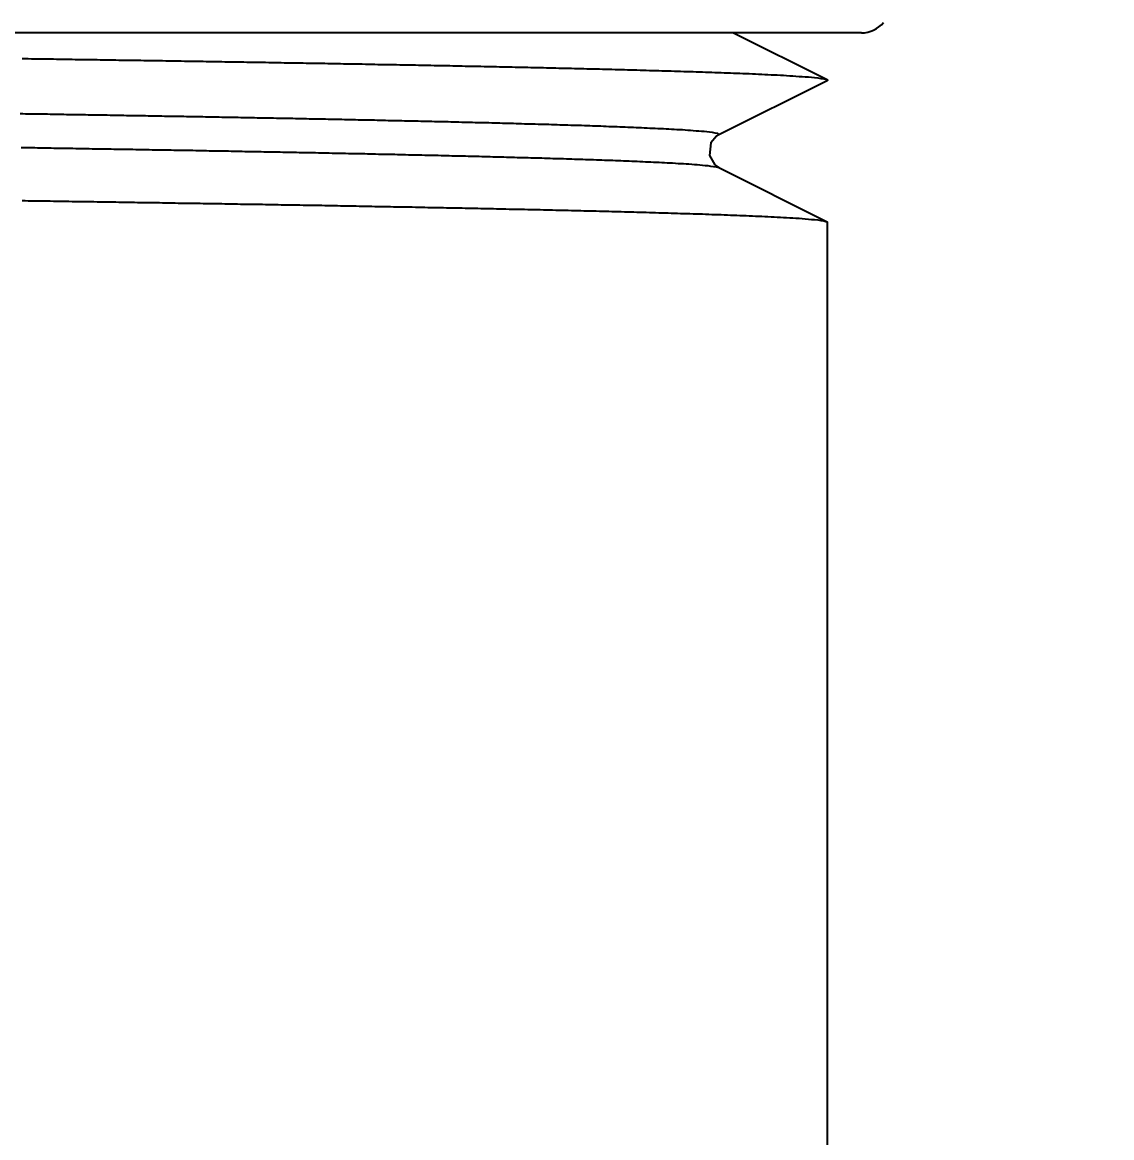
# Model space of a CAD drawing. Header units: millimetres. Extents: x 0 to 5600, y -67 to 2530.
# Drawn here: x 4158.02 to 4169.82, y 1484.53 to 1496.62 of the extents above; entities that cross this region are included whole.
import ezdxf

# ---------------------------------------------------------------- set-up
doc = ezdxf.new("R2010")
doc.units = ezdxf.units.MM
doc.layers.add('내부선 및 부속', color=4, linetype='Continuous')
doc.layers.add('치수선', color=7, linetype='Continuous')
doc.styles.add('____', font='')
doc.styles.get('____').set_extended_font_data('굴림')
doc.dimstyles.new('MSADIM', dxfattribs={"dimtxt": 33, "dimasz": 17, "dimexe": 10, "dimexo": 7.5, "dimgap": 10, "dimtad": 0, "dimtih": 1, "dimtoh": 1, "dimdec": 0, "dimzin": 1, "dimdsep": 46, "dimtxsty": '____', "dimcen": 11.25, "dimadec": 0, "dimazin": 0, "dimtfac": 1, "dimtdec": 0, "dimtix": 1, "dimtmove": 0, "dimatfit": 3, "dimfxl": 1, "dimtolj": 1, "dimtzin": 1, "dimarcsym": 0})

# ---------------------------------------------------------------- blocks, each defined once
blk = doc.blocks.new('*D4')
at = {"layer": '치수선', "color": 0, "linetype": 'Continuous', "lineweight": -2, "transparency": 16777216}
for p, q in [((4286.213, 1483.522), (4286.213, 1286.857)), ((4146.213, 1405.872), (4146.213, 1286.857)), ((4163.213, 1296.857), (4180.281, 1296.857)), ((4269.213, 1296.857), (4252.146, 1296.857))]:
    blk.add_line(p, q, dxfattribs=at)
at = {"layer": '치수선', "color": 0, "linetype": 'Continuous', "transparency": 16777216}
for points in [[(4163.213, 1299.69), (4163.213, 1294.023), (4146.213, 1296.857)], [(4269.213, 1299.69), (4269.213, 1294.023), (4286.213, 1296.857)]]:
    blk.add_solid(points, dxfattribs=at)
at = {"layer": '치수선', "color": 0, "linetype": 'Continuous', "transparency": 16777216, "insert": (4216.213, 1296.857), "char_height": 25, "attachment_point": 5, "style": '____'}
blk.add_mtext('\\A1;140', dxfattribs=at)
blk = doc.blocks.new('*D6')
at = {"layer": '치수선', "color": 0, "linetype": 'Continuous', "lineweight": -2, "transparency": 16777216}
for p, q in [((4756.213, 1571.022), (4756.213, 1227.915)), ((4056.213, 1376.022), (4056.213, 1227.915)), ((4073.213, 1237.915), (4369.083, 1237.915)), ((4739.213, 1237.915), (4443.344, 1237.915))]:
    blk.add_line(p, q, dxfattribs=at)
at = {"layer": '치수선', "color": 0, "linetype": 'Continuous', "transparency": 16777216}
for points in [[(4073.213, 1240.748), (4073.213, 1235.081), (4056.213, 1237.915)], [(4739.213, 1240.748), (4739.213, 1235.081), (4756.213, 1237.915)]]:
    blk.add_solid(points, dxfattribs=at)
at = {"layer": '치수선', "color": 0, "linetype": 'Continuous', "transparency": 16777216, "insert": (4406.213, 1237.915), "char_height": 25, "attachment_point": 5, "style": '____'}
blk.add_mtext('\\A1;700', dxfattribs=at)

msp = doc.modelspace()

# ---------------------------------------------------------------- linework, layer by layer
at = {"layer": '내부선 및 부속', "linetype": 'Continuous'}
for p, q in [((4167.112, 1496.504), (4125.315, 1496.504)), ((4165.724, 1496.504), (4166.739, 1495.997)), ((4166.739, 1495.985), (4165.566, 1495.399)), ((4165.566, 1495.044), (4166.739, 1494.457)), ((4166.739, 1494.457), (4166.744, 1494.451)), ((4166.744, 1484.251), (4166.744, 1494.451))]:
    msp.add_line(p, q, dxfattribs=at)
at = {"layer": '내부선 및 부속', "linetype": 'Continuous', "flags": 128}
for points in [[(4158.017, 1496.226), (4158.051, 1496.225), (4158.084, 1496.225), (4158.118, 1496.224), (4158.152, 1496.224), (4158.186, 1496.223), (4158.22, 1496.223), (4158.254, 1496.222), (4158.287, 1496.222), (4158.321, 1496.221), (4158.355, 1496.221), (4158.389, 1496.22), (4158.423, 1496.22), (4158.456, 1496.219), (4158.49, 1496.219), (4158.524, 1496.218), (4158.558, 1496.218), (4158.592, 1496.217), (4158.626, 1496.217), (4158.659, 1496.216), (4158.693, 1496.216), (4158.727, 1496.215), (4158.761, 1496.215), (4158.795, 1496.214), (4158.829, 1496.214), (4158.862, 1496.213), (4158.896, 1496.213), (4158.93, 1496.212), (4158.964, 1496.212), (4158.998, 1496.211), (4159.031, 1496.211), (4159.065, 1496.21), (4159.099, 1496.21), (4159.133, 1496.209), (4159.167, 1496.209), (4159.201, 1496.208), (4159.234, 1496.208), (4159.268, 1496.207), (4159.302, 1496.207), (4159.336, 1496.206), (4159.37, 1496.206), (4159.403, 1496.205), (4159.437, 1496.204), (4159.471, 1496.204), (4159.505, 1496.203), (4159.539, 1496.203), (4159.573, 1496.202), (4159.606, 1496.202), (4159.64, 1496.201), (4159.674, 1496.201), (4159.708, 1496.2), (4159.742, 1496.2), (4159.742, 1496.2), (4159.775, 1496.199), (4159.809, 1496.199), (4159.843, 1496.198), (4159.877, 1496.198), (4159.911, 1496.197), (4159.945, 1496.196), (4159.978, 1496.196), (4160.012, 1496.195), (4160.046, 1496.195), (4160.08, 1496.194), (4160.114, 1496.194), (4160.147, 1496.193), (4160.181, 1496.193), (4160.215, 1496.192), (4160.249, 1496.192), (4160.283, 1496.191), (4160.317, 1496.19), (4160.35, 1496.19), (4160.384, 1496.189), (4160.418, 1496.189), (4160.452, 1496.188), (4160.486, 1496.188), (4160.52, 1496.187), (4160.553, 1496.187), (4160.587, 1496.186), (4160.621, 1496.185), (4160.655, 1496.185), (4160.689, 1496.184), (4160.722, 1496.184), (4160.756, 1496.183), (4160.79, 1496.183), (4160.824, 1496.182), (4160.858, 1496.181), (4160.892, 1496.181), (4160.925, 1496.18), (4160.959, 1496.18), (4160.993, 1496.179), (4161.027, 1496.178), (4161.061, 1496.178), (4161.094, 1496.177), (4161.128, 1496.177), (4161.162, 1496.176), (4161.196, 1496.176), (4161.23, 1496.175), (4161.264, 1496.174), (4161.297, 1496.174), (4161.331, 1496.173), (4161.365, 1496.173), (4161.399, 1496.172), (4161.433, 1496.171), (4161.466, 1496.171), (4161.5, 1496.17), (4161.534, 1496.17), (4161.568, 1496.169), (4161.602, 1496.168), (4161.636, 1496.168), (4161.669, 1496.167), (4161.703, 1496.167), (4161.737, 1496.166), (4161.771, 1496.165), (4161.805, 1496.165), (4161.838, 1496.164), (4161.872, 1496.163), (4161.906, 1496.163), (4161.94, 1496.162), (4161.974, 1496.162), (4162.008, 1496.161), (4162.041, 1496.16), (4162.075, 1496.16), (4162.109, 1496.159), (4162.143, 1496.158), (4162.177, 1496.158), (4162.21, 1496.157), (4162.244, 1496.156), (4162.278, 1496.156), (4162.312, 1496.155), (4162.346, 1496.154), (4162.38, 1496.154), (4162.413, 1496.153), (4162.447, 1496.153), (4162.481, 1496.152), (4162.515, 1496.151), (4162.549, 1496.151), (4162.582, 1496.15), (4162.616, 1496.149), (4162.65, 1496.149), (4162.684, 1496.148), (4162.718, 1496.147), (4162.752, 1496.146), (4162.785, 1496.146), (4162.819, 1496.145), (4162.853, 1496.144), (4162.887, 1496.144), (4162.921, 1496.143), (4162.954, 1496.142), (4162.988, 1496.142), (4163.022, 1496.141), (4163.056, 1496.14), (4163.09, 1496.14), (4163.124, 1496.139), (4163.124, 1496.139), (4163.157, 1496.138), (4163.191, 1496.137), (4163.225, 1496.137), (4163.259, 1496.136), (4163.293, 1496.135), (4163.326, 1496.135), (4163.36, 1496.134), (4163.394, 1496.133), (4163.428, 1496.132), (4163.462, 1496.132), (4163.496, 1496.131), (4163.529, 1496.13), (4163.563, 1496.129), (4163.597, 1496.129), (4163.631, 1496.128), (4163.665, 1496.127), (4163.698, 1496.126), (4163.732, 1496.125), (4163.766, 1496.125), (4163.8, 1496.124), (4163.834, 1496.123), (4163.867, 1496.122), (4163.901, 1496.122), (4163.935, 1496.121), (4163.969, 1496.12), (4164.003, 1496.119), (4164.037, 1496.118), (4164.07, 1496.118), (4164.104, 1496.117), (4164.138, 1496.116), (4164.172, 1496.115), (4164.206, 1496.114), (4164.239, 1496.113), (4164.273, 1496.113), (4164.307, 1496.112), (4164.341, 1496.111), (4164.375, 1496.11), (4164.409, 1496.109), (4164.442, 1496.108), (4164.476, 1496.107), (4164.51, 1496.106), (4164.544, 1496.106), (4164.578, 1496.105), (4164.611, 1496.104), (4164.645, 1496.103), (4164.679, 1496.102), (4164.713, 1496.101), (4164.747, 1496.1), (4164.78, 1496.099), (4164.814, 1496.098), (4164.848, 1496.097), (4164.882, 1496.096), (4164.916, 1496.095), (4164.95, 1496.094), (4164.983, 1496.093), (4165.017, 1496.092), (4165.051, 1496.091), (4165.085, 1496.09), (4165.119, 1496.089), (4165.152, 1496.088), (4165.186, 1496.087), (4165.22, 1496.086), (4165.254, 1496.085), (4165.288, 1496.084), (4165.321, 1496.083), (4165.355, 1496.082), (4165.389, 1496.081), (4165.423, 1496.079), (4165.457, 1496.078), (4165.49, 1496.077), (4165.524, 1496.076), (4165.558, 1496.075), (4165.592, 1496.074), (4165.626, 1496.072), (4165.659, 1496.071), (4165.693, 1496.07), (4165.727, 1496.069), (4165.761, 1496.067), (4165.795, 1496.066), (4165.828, 1496.065), (4165.862, 1496.063), (4165.896, 1496.062), (4165.93, 1496.06), (4165.964, 1496.059), (4165.997, 1496.057), (4166.031, 1496.056), (4166.065, 1496.054), (4166.099, 1496.053), (4166.133, 1496.051), (4166.166, 1496.049), (4166.2, 1496.048), (4166.234, 1496.046), (4166.268, 1496.044), (4166.301, 1496.042), (4166.335, 1496.04), (4166.369, 1496.038), (4166.403, 1496.036), (4166.436, 1496.033), (4166.47, 1496.031), (4166.504, 1496.029), (4166.504, 1496.029), (4166.538, 1496.026), (4166.571, 1496.023), (4166.605, 1496.02), (4166.638, 1496.016), (4166.672, 1496.011), (4166.706, 1496.006), (4166.738, 1495.997), (4166.738, 1495.997)], [(4166.738, 1495.997), (4166.738, 1495.997), (4166.738, 1495.997), (4166.738, 1495.997), (4166.739, 1495.997), (4166.739, 1495.997), (4166.739, 1495.997), (4166.739, 1495.997), (4166.739, 1495.997), (4166.739, 1495.996), (4166.739, 1495.996), (4166.739, 1495.996), (4166.739, 1495.996), (4166.739, 1495.996), (4166.74, 1495.996), (4166.74, 1495.996), (4166.74, 1495.996), (4166.74, 1495.996), (4166.74, 1495.996), (4166.74, 1495.996), (4166.74, 1495.996), (4166.74, 1495.996), (4166.74, 1495.996), (4166.74, 1495.996), (4166.741, 1495.996), (4166.741, 1495.995), (4166.741, 1495.995), (4166.741, 1495.995), (4166.741, 1495.995), (4166.741, 1495.995), (4166.741, 1495.995), (4166.741, 1495.995), (4166.741, 1495.995), (4166.741, 1495.995), (4166.742, 1495.995), (4166.742, 1495.995), (4166.742, 1495.995), (4166.742, 1495.995), (4166.742, 1495.995), (4166.742, 1495.994), (4166.742, 1495.994), (4166.742, 1495.994), (4166.742, 1495.994), (4166.742, 1495.994), (4166.742, 1495.994), (4166.742, 1495.994), (4166.743, 1495.994), (4166.743, 1495.994), (4166.743, 1495.994), (4166.743, 1495.994), (4166.743, 1495.994), (4166.743, 1495.993), (4166.743, 1495.993), (4166.743, 1495.993), (4166.743, 1495.993), (4166.743, 1495.993), (4166.743, 1495.993), (4166.743, 1495.993), (4166.743, 1495.993), (4166.743, 1495.993), (4166.743, 1495.993), (4166.744, 1495.993), (4166.744, 1495.993), (4166.744, 1495.992), (4166.744, 1495.992), (4166.744, 1495.992), (4166.744, 1495.992), (4166.744, 1495.992), (4166.744, 1495.992), (4166.744, 1495.992), (4166.744, 1495.992), (4166.744, 1495.992), (4166.744, 1495.992), (4166.744, 1495.992), (4166.744, 1495.992), (4166.744, 1495.991), (4166.744, 1495.991), (4166.744, 1495.991), (4166.744, 1495.991), (4166.744, 1495.991), (4166.744, 1495.991), (4166.744, 1495.991), (4166.744, 1495.991), (4166.744, 1495.991), (4166.744, 1495.991), (4166.744, 1495.991), (4166.744, 1495.99), (4166.744, 1495.99), (4166.744, 1495.99), (4166.744, 1495.99), (4166.744, 1495.99), (4166.744, 1495.99), (4166.744, 1495.99), (4166.744, 1495.99), (4166.744, 1495.99), (4166.744, 1495.99), (4166.744, 1495.99), (4166.744, 1495.99), (4166.744, 1495.989), (4166.743, 1495.989), (4166.743, 1495.989), (4166.743, 1495.989), (4166.743, 1495.989), (4166.743, 1495.989), (4166.743, 1495.989), (4166.743, 1495.989), (4166.743, 1495.989), (4166.743, 1495.989), (4166.743, 1495.989), (4166.743, 1495.989), (4166.743, 1495.989), (4166.743, 1495.988), (4166.743, 1495.988), (4166.743, 1495.988), (4166.743, 1495.988), (4166.742, 1495.988), (4166.742, 1495.988), (4166.742, 1495.988), (4166.742, 1495.988), (4166.742, 1495.988), (4166.742, 1495.988), (4166.742, 1495.988), (4166.742, 1495.988), (4166.742, 1495.988), (4166.742, 1495.987), (4166.742, 1495.987), (4166.742, 1495.987), (4166.741, 1495.987), (4166.741, 1495.987), (4166.741, 1495.987), (4166.741, 1495.987), (4166.741, 1495.987), (4166.741, 1495.987), (4166.741, 1495.987), (4166.741, 1495.987), (4166.741, 1495.987), (4166.741, 1495.987), (4166.74, 1495.987), (4166.74, 1495.986), (4166.74, 1495.986), (4166.74, 1495.986), (4166.74, 1495.986), (4166.74, 1495.986), (4166.74, 1495.986), (4166.74, 1495.986), (4166.74, 1495.986), (4166.74, 1495.986), (4166.739, 1495.986), (4166.739, 1495.986), (4166.739, 1495.986), (4166.739, 1495.986), (4166.739, 1495.986), (4166.739, 1495.986), (4166.739, 1495.986), (4166.739, 1495.986), (4166.739, 1495.985), (4166.739, 1495.985), (4166.738, 1495.985), (4166.738, 1495.985), (4166.738, 1495.985), (4166.738, 1495.985), (4166.738, 1495.985)], [(4157.995, 1495.629), (4158.025, 1495.629), (4158.054, 1495.628), (4158.084, 1495.628), (4158.113, 1495.628), (4158.143, 1495.627), (4158.172, 1495.627), (4158.202, 1495.626), (4158.231, 1495.626), (4158.261, 1495.625), (4158.29, 1495.625), (4158.32, 1495.624), (4158.35, 1495.624), (4158.379, 1495.623), (4158.409, 1495.623), (4158.438, 1495.622), (4158.468, 1495.622), (4158.497, 1495.621), (4158.527, 1495.621), (4158.556, 1495.62), (4158.586, 1495.62), (4158.615, 1495.619), (4158.645, 1495.619), (4158.674, 1495.618), (4158.704, 1495.618), (4158.734, 1495.617), (4158.763, 1495.617), (4158.793, 1495.616), (4158.822, 1495.616), (4158.852, 1495.615), (4158.881, 1495.615), (4158.911, 1495.614), (4158.94, 1495.614), (4158.97, 1495.613), (4158.999, 1495.613), (4159.029, 1495.612), (4159.059, 1495.612), (4159.088, 1495.611), (4159.118, 1495.611), (4159.147, 1495.61), (4159.177, 1495.61), (4159.206, 1495.609), (4159.236, 1495.609), (4159.265, 1495.608), (4159.295, 1495.608), (4159.324, 1495.607), (4159.354, 1495.607), (4159.354, 1495.607), (4159.383, 1495.606), (4159.413, 1495.606), (4159.443, 1495.605), (4159.472, 1495.605), (4159.502, 1495.604), (4159.531, 1495.604), (4159.561, 1495.603), (4159.59, 1495.603), (4159.62, 1495.602), (4159.649, 1495.602), (4159.679, 1495.601), (4159.708, 1495.601), (4159.738, 1495.6), (4159.768, 1495.6), (4159.797, 1495.599), (4159.827, 1495.599), (4159.856, 1495.598), (4159.886, 1495.598), (4159.915, 1495.597), (4159.945, 1495.596), (4159.974, 1495.596), (4160.004, 1495.595), (4160.033, 1495.595), (4160.063, 1495.594), (4160.092, 1495.594), (4160.122, 1495.593), (4160.152, 1495.593), (4160.181, 1495.592), (4160.211, 1495.592), (4160.24, 1495.591), (4160.27, 1495.591), (4160.299, 1495.59), (4160.329, 1495.589), (4160.358, 1495.589), (4160.388, 1495.588), (4160.417, 1495.588), (4160.447, 1495.587), (4160.477, 1495.587), (4160.506, 1495.586), (4160.536, 1495.586), (4160.565, 1495.585), (4160.595, 1495.585), (4160.624, 1495.584), (4160.654, 1495.583), (4160.683, 1495.583), (4160.713, 1495.582), (4160.742, 1495.582), (4160.772, 1495.581), (4160.801, 1495.581), (4160.831, 1495.58), (4160.861, 1495.579), (4160.89, 1495.579), (4160.92, 1495.578), (4160.949, 1495.578), (4160.979, 1495.577), (4161.008, 1495.577), (4161.038, 1495.576), (4161.067, 1495.575), (4161.097, 1495.575), (4161.126, 1495.574), (4161.156, 1495.574), (4161.185, 1495.573), (4161.215, 1495.572), (4161.245, 1495.572), (4161.274, 1495.571), (4161.304, 1495.571), (4161.333, 1495.57), (4161.363, 1495.569), (4161.392, 1495.569), (4161.422, 1495.568), (4161.451, 1495.568), (4161.481, 1495.567), (4161.51, 1495.566), (4161.54, 1495.566), (4161.57, 1495.565), (4161.599, 1495.565), (4161.629, 1495.564), (4161.658, 1495.563), (4161.688, 1495.563), (4161.717, 1495.562), (4161.747, 1495.561), (4161.776, 1495.561), (4161.806, 1495.56), (4161.835, 1495.56), (4161.865, 1495.559), (4161.894, 1495.558), (4161.924, 1495.558), (4161.954, 1495.557), (4161.983, 1495.556), (4162.013, 1495.556), (4162.042, 1495.555), (4162.072, 1495.554), (4162.101, 1495.554), (4162.131, 1495.553), (4162.16, 1495.552), (4162.19, 1495.552), (4162.219, 1495.551), (4162.249, 1495.551), (4162.278, 1495.55), (4162.308, 1495.549), (4162.308, 1495.549), (4162.338, 1495.548), (4162.367, 1495.548), (4162.397, 1495.547), (4162.426, 1495.546), (4162.456, 1495.546), (4162.485, 1495.545), (4162.515, 1495.544), (4162.544, 1495.544), (4162.574, 1495.543), (4162.603, 1495.542), (4162.633, 1495.542), (4162.662, 1495.541), (4162.692, 1495.54), (4162.722, 1495.539), (4162.751, 1495.539), (4162.781, 1495.538), (4162.81, 1495.537), (4162.84, 1495.537), (4162.869, 1495.536), (4162.899, 1495.535), (4162.928, 1495.534), (4162.958, 1495.534), (4162.987, 1495.533), (4163.017, 1495.532), (4163.046, 1495.531), (4163.076, 1495.531), (4163.106, 1495.53), (4163.135, 1495.529), (4163.165, 1495.528), (4163.194, 1495.528), (4163.224, 1495.527), (4163.253, 1495.526), (4163.283, 1495.525), (4163.312, 1495.524), (4163.342, 1495.524), (4163.371, 1495.523), (4163.401, 1495.522), (4163.43, 1495.521), (4163.46, 1495.52), (4163.489, 1495.519), (4163.519, 1495.519), (4163.549, 1495.518), (4163.578, 1495.517), (4163.608, 1495.516), (4163.637, 1495.515), (4163.667, 1495.514), (4163.696, 1495.514), (4163.726, 1495.513), (4163.755, 1495.512), (4163.785, 1495.511), (4163.814, 1495.51), (4163.844, 1495.509), (4163.873, 1495.508), (4163.903, 1495.507), (4163.932, 1495.506), (4163.962, 1495.505), (4163.992, 1495.504), (4164.021, 1495.504), (4164.051, 1495.503), (4164.08, 1495.502), (4164.11, 1495.501), (4164.139, 1495.5), (4164.169, 1495.499), (4164.198, 1495.498), (4164.228, 1495.497), (4164.257, 1495.496), (4164.287, 1495.495), (4164.316, 1495.494), (4164.346, 1495.492), (4164.375, 1495.491), (4164.405, 1495.49), (4164.434, 1495.489), (4164.464, 1495.488), (4164.494, 1495.487), (4164.523, 1495.486), (4164.553, 1495.485), (4164.582, 1495.483), (4164.612, 1495.482), (4164.641, 1495.481), (4164.671, 1495.48), (4164.7, 1495.479), (4164.73, 1495.477), (4164.759, 1495.476), (4164.789, 1495.475), (4164.818, 1495.473), (4164.848, 1495.472), (4164.877, 1495.471), (4164.907, 1495.469), (4164.936, 1495.468), (4164.966, 1495.466), (4164.995, 1495.465), (4165.025, 1495.463), (4165.054, 1495.462), (4165.084, 1495.46), (4165.113, 1495.458), (4165.143, 1495.456), (4165.172, 1495.455), (4165.202, 1495.453), (4165.231, 1495.451), (4165.261, 1495.449), (4165.261, 1495.449), (4165.29, 1495.447), (4165.32, 1495.444), (4165.349, 1495.442), (4165.379, 1495.439), (4165.408, 1495.437), (4165.437, 1495.434), (4165.467, 1495.43), (4165.496, 1495.427), (4165.525, 1495.422), (4165.554, 1495.416), (4165.565, 1495.399), (4165.565, 1495.399)], [(4165.566, 1495.399), (4165.542, 1495.384), (4165.481, 1495.311), (4165.464, 1495.175), (4165.522, 1495.075), (4165.566, 1495.044)], [(4158.007, 1495.262), (4158.036, 1495.261), (4158.066, 1495.261), (4158.096, 1495.261), (4158.125, 1495.26), (4158.155, 1495.26), (4158.184, 1495.259), (4158.214, 1495.259), (4158.243, 1495.258), (4158.273, 1495.258), (4158.302, 1495.257), (4158.332, 1495.257), (4158.361, 1495.256), (4158.391, 1495.256), (4158.42, 1495.255), (4158.45, 1495.255), (4158.48, 1495.254), (4158.509, 1495.254), (4158.539, 1495.253), (4158.568, 1495.253), (4158.598, 1495.252), (4158.627, 1495.252), (4158.657, 1495.251), (4158.686, 1495.251), (4158.716, 1495.25), (4158.745, 1495.25), (4158.775, 1495.249), (4158.805, 1495.249), (4158.834, 1495.248), (4158.864, 1495.248), (4158.893, 1495.247), (4158.923, 1495.247), (4158.952, 1495.246), (4158.982, 1495.246), (4159.011, 1495.245), (4159.041, 1495.245), (4159.07, 1495.244), (4159.1, 1495.244), (4159.129, 1495.243), (4159.159, 1495.243), (4159.189, 1495.242), (4159.218, 1495.242), (4159.248, 1495.241), (4159.277, 1495.241), (4159.307, 1495.24), (4159.336, 1495.24), (4159.336, 1495.24), (4159.366, 1495.239), (4159.395, 1495.239), (4159.425, 1495.238), (4159.454, 1495.238), (4159.484, 1495.237), (4159.514, 1495.237), (4159.543, 1495.236), (4159.573, 1495.236), (4159.602, 1495.235), (4159.632, 1495.235), (4159.661, 1495.234), (4159.691, 1495.234), (4159.72, 1495.233), (4159.75, 1495.233), (4159.779, 1495.232), (4159.809, 1495.232), (4159.838, 1495.231), (4159.868, 1495.231), (4159.898, 1495.23), (4159.927, 1495.23), (4159.957, 1495.229), (4159.986, 1495.228), (4160.016, 1495.228), (4160.045, 1495.227), (4160.075, 1495.227), (4160.104, 1495.226), (4160.134, 1495.226), (4160.163, 1495.225), (4160.193, 1495.225), (4160.223, 1495.224), (4160.252, 1495.224), (4160.282, 1495.223), (4160.311, 1495.223), (4160.341, 1495.222), (4160.37, 1495.221), (4160.4, 1495.221), (4160.429, 1495.22), (4160.459, 1495.22), (4160.488, 1495.219), (4160.518, 1495.219), (4160.547, 1495.218), (4160.577, 1495.218), (4160.607, 1495.217), (4160.636, 1495.216), (4160.666, 1495.216), (4160.695, 1495.215), (4160.725, 1495.215), (4160.754, 1495.214), (4160.784, 1495.214), (4160.813, 1495.213), (4160.843, 1495.212), (4160.872, 1495.212), (4160.902, 1495.211), (4160.932, 1495.211), (4160.961, 1495.21), (4160.991, 1495.21), (4161.02, 1495.209), (4161.05, 1495.208), (4161.079, 1495.208), (4161.109, 1495.207), (4161.138, 1495.207), (4161.168, 1495.206), (4161.197, 1495.206), (4161.227, 1495.205), (4161.256, 1495.204), (4161.286, 1495.204), (4161.316, 1495.203), (4161.345, 1495.203), (4161.375, 1495.202), (4161.404, 1495.201), (4161.434, 1495.201), (4161.463, 1495.2), (4161.493, 1495.2), (4161.522, 1495.199), (4161.552, 1495.198), (4161.581, 1495.198), (4161.611, 1495.197), (4161.64, 1495.196), (4161.67, 1495.196), (4161.7, 1495.195), (4161.729, 1495.195), (4161.759, 1495.194), (4161.788, 1495.193), (4161.818, 1495.193), (4161.847, 1495.192), (4161.877, 1495.191), (4161.906, 1495.191), (4161.936, 1495.19), (4161.965, 1495.19), (4161.995, 1495.189), (4162.024, 1495.188), (4162.054, 1495.188), (4162.084, 1495.187), (4162.113, 1495.186), (4162.143, 1495.186), (4162.172, 1495.185), (4162.202, 1495.184), (4162.231, 1495.184), (4162.261, 1495.183), (4162.29, 1495.182), (4162.29, 1495.182), (4162.32, 1495.182), (4162.349, 1495.181), (4162.379, 1495.18), (4162.408, 1495.18), (4162.438, 1495.179), (4162.468, 1495.178), (4162.497, 1495.178), (4162.527, 1495.177), (4162.556, 1495.176), (4162.586, 1495.175), (4162.615, 1495.175), (4162.645, 1495.174), (4162.674, 1495.173), (4162.704, 1495.173), (4162.733, 1495.172), (4162.763, 1495.171), (4162.792, 1495.17), (4162.822, 1495.17), (4162.852, 1495.169), (4162.881, 1495.168), (4162.911, 1495.168), (4162.94, 1495.167), (4162.97, 1495.166), (4162.999, 1495.165), (4163.029, 1495.165), (4163.058, 1495.164), (4163.088, 1495.163), (4163.117, 1495.162), (4163.147, 1495.161), (4163.176, 1495.161), (4163.206, 1495.16), (4163.236, 1495.159), (4163.265, 1495.158), (4163.295, 1495.158), (4163.324, 1495.157), (4163.354, 1495.156), (4163.383, 1495.155), (4163.413, 1495.154), (4163.442, 1495.154), (4163.472, 1495.153), (4163.501, 1495.152), (4163.531, 1495.151), (4163.56, 1495.15), (4163.59, 1495.149), (4163.619, 1495.149), (4163.649, 1495.148), (4163.679, 1495.147), (4163.708, 1495.146), (4163.738, 1495.145), (4163.767, 1495.144), (4163.797, 1495.143), (4163.826, 1495.142), (4163.856, 1495.141), (4163.885, 1495.141), (4163.915, 1495.14), (4163.944, 1495.139), (4163.974, 1495.138), (4164.003, 1495.137), (4164.033, 1495.136), (4164.062, 1495.135), (4164.092, 1495.134), (4164.122, 1495.133), (4164.151, 1495.132), (4164.181, 1495.131), (4164.21, 1495.13), (4164.24, 1495.129), (4164.269, 1495.128), (4164.299, 1495.127), (4164.328, 1495.126), (4164.358, 1495.125), (4164.387, 1495.124), (4164.417, 1495.123), (4164.446, 1495.121), (4164.476, 1495.12), (4164.505, 1495.119), (4164.535, 1495.118), (4164.564, 1495.117), (4164.594, 1495.116), (4164.623, 1495.115), (4164.653, 1495.113), (4164.683, 1495.112), (4164.712, 1495.111), (4164.742, 1495.11), (4164.771, 1495.108), (4164.801, 1495.107), (4164.83, 1495.106), (4164.86, 1495.104), (4164.889, 1495.103), (4164.919, 1495.101), (4164.948, 1495.1), (4164.978, 1495.098), (4165.007, 1495.097), (4165.037, 1495.095), (4165.066, 1495.094), (4165.096, 1495.092), (4165.125, 1495.09), (4165.155, 1495.088), (4165.184, 1495.087), (4165.214, 1495.085), (4165.243, 1495.083), (4165.243, 1495.083), (4165.273, 1495.081), (4165.302, 1495.078), (4165.332, 1495.076), (4165.361, 1495.074), (4165.391, 1495.071), (4165.42, 1495.068), (4165.449, 1495.065), (4165.478, 1495.061), (4165.508, 1495.057), (4165.537, 1495.053), (4165.565, 1495.044), (4165.565, 1495.044)], [(4158.017, 1494.686), (4158.051, 1494.686), (4158.084, 1494.685), (4158.118, 1494.685), (4158.152, 1494.684), (4158.186, 1494.684), (4158.22, 1494.683), (4158.254, 1494.683), (4158.287, 1494.682), (4158.321, 1494.682), (4158.355, 1494.681), (4158.389, 1494.681), (4158.423, 1494.68), (4158.456, 1494.68), (4158.49, 1494.679), (4158.524, 1494.679), (4158.558, 1494.678), (4158.592, 1494.678), (4158.626, 1494.677), (4158.659, 1494.677), (4158.693, 1494.676), (4158.727, 1494.676), (4158.761, 1494.675), (4158.795, 1494.675), (4158.829, 1494.674), (4158.862, 1494.674), (4158.896, 1494.673), (4158.93, 1494.672), (4158.964, 1494.672), (4158.998, 1494.671), (4159.031, 1494.671), (4159.065, 1494.67), (4159.099, 1494.67), (4159.133, 1494.669), (4159.167, 1494.669), (4159.201, 1494.668), (4159.234, 1494.668), (4159.268, 1494.667), (4159.302, 1494.667), (4159.336, 1494.666), (4159.37, 1494.666), (4159.403, 1494.665), (4159.437, 1494.665), (4159.471, 1494.664), (4159.505, 1494.664), (4159.539, 1494.663), (4159.573, 1494.663), (4159.606, 1494.662), (4159.64, 1494.661), (4159.674, 1494.661), (4159.708, 1494.66), (4159.742, 1494.66), (4159.742, 1494.66), (4159.775, 1494.659), (4159.809, 1494.659), (4159.843, 1494.658), (4159.877, 1494.658), (4159.911, 1494.657), (4159.945, 1494.657), (4159.978, 1494.656), (4160.012, 1494.656), (4160.046, 1494.655), (4160.08, 1494.654), (4160.114, 1494.654), (4160.147, 1494.653), (4160.181, 1494.653), (4160.215, 1494.652), (4160.249, 1494.652), (4160.283, 1494.651), (4160.317, 1494.651), (4160.35, 1494.65), (4160.384, 1494.649), (4160.418, 1494.649), (4160.452, 1494.648), (4160.486, 1494.648), (4160.52, 1494.647), (4160.553, 1494.647), (4160.587, 1494.646), (4160.621, 1494.646), (4160.655, 1494.645), (4160.689, 1494.644), (4160.722, 1494.644), (4160.756, 1494.643), (4160.79, 1494.643), (4160.824, 1494.642), (4160.858, 1494.642), (4160.892, 1494.641), (4160.925, 1494.64), (4160.959, 1494.64), (4160.993, 1494.639), (4161.027, 1494.639), (4161.061, 1494.638), (4161.094, 1494.637), (4161.128, 1494.637), (4161.162, 1494.636), (4161.196, 1494.636), (4161.23, 1494.635), (4161.264, 1494.635), (4161.297, 1494.634), (4161.331, 1494.633), (4161.365, 1494.633), (4161.399, 1494.632), (4161.433, 1494.632), (4161.466, 1494.631), (4161.5, 1494.63), (4161.534, 1494.63), (4161.568, 1494.629), (4161.602, 1494.629), (4161.636, 1494.628), (4161.669, 1494.627), (4161.703, 1494.627), (4161.737, 1494.626), (4161.771, 1494.625), (4161.805, 1494.625), (4161.838, 1494.624), (4161.872, 1494.624), (4161.906, 1494.623), (4161.94, 1494.622), (4161.974, 1494.622), (4162.008, 1494.621), (4162.041, 1494.62), (4162.075, 1494.62), (4162.109, 1494.619), (4162.143, 1494.619), (4162.177, 1494.618), (4162.21, 1494.617), (4162.244, 1494.617), (4162.278, 1494.616), (4162.312, 1494.615), (4162.346, 1494.615), (4162.38, 1494.614), (4162.413, 1494.613), (4162.447, 1494.613), (4162.481, 1494.612), (4162.515, 1494.611), (4162.549, 1494.611), (4162.582, 1494.61), (4162.616, 1494.609), (4162.65, 1494.609), (4162.684, 1494.608), (4162.718, 1494.607), (4162.752, 1494.607), (4162.785, 1494.606), (4162.819, 1494.605), (4162.853, 1494.605), (4162.887, 1494.604), (4162.921, 1494.603), (4162.954, 1494.603), (4162.988, 1494.602), (4163.022, 1494.601), (4163.056, 1494.6), (4163.09, 1494.6), (4163.124, 1494.599), (4163.124, 1494.599), (4163.157, 1494.598), (4163.191, 1494.598), (4163.225, 1494.597), (4163.259, 1494.596), (4163.293, 1494.595), (4163.326, 1494.595), (4163.36, 1494.594), (4163.394, 1494.593), (4163.428, 1494.592), (4163.462, 1494.592), (4163.496, 1494.591), (4163.529, 1494.59), (4163.563, 1494.589), (4163.597, 1494.589), (4163.631, 1494.588), (4163.665, 1494.587), (4163.698, 1494.586), (4163.732, 1494.586), (4163.766, 1494.585), (4163.8, 1494.584), (4163.834, 1494.583), (4163.867, 1494.583), (4163.901, 1494.582), (4163.935, 1494.581), (4163.969, 1494.58), (4164.003, 1494.579), (4164.037, 1494.579), (4164.07, 1494.578), (4164.104, 1494.577), (4164.138, 1494.576), (4164.172, 1494.575), (4164.206, 1494.574), (4164.239, 1494.574), (4164.273, 1494.573), (4164.307, 1494.572), (4164.341, 1494.571), (4164.375, 1494.57), (4164.409, 1494.569), (4164.442, 1494.568), (4164.476, 1494.568), (4164.51, 1494.567), (4164.544, 1494.566), (4164.578, 1494.565), (4164.611, 1494.564), (4164.645, 1494.563), (4164.679, 1494.562), (4164.713, 1494.561), (4164.747, 1494.56), (4164.78, 1494.559), (4164.814, 1494.558), (4164.848, 1494.557), (4164.882, 1494.556), (4164.916, 1494.555), (4164.95, 1494.554), (4164.983, 1494.553), (4165.017, 1494.552), (4165.051, 1494.551), (4165.085, 1494.55), (4165.119, 1494.549), (4165.152, 1494.548), (4165.186, 1494.547), (4165.22, 1494.546), (4165.254, 1494.545), (4165.288, 1494.544), (4165.321, 1494.543), (4165.355, 1494.542), (4165.389, 1494.541), (4165.423, 1494.54), (4165.457, 1494.539), (4165.49, 1494.537), (4165.524, 1494.536), (4165.558, 1494.535), (4165.592, 1494.534), (4165.626, 1494.533), (4165.659, 1494.531), (4165.693, 1494.53), (4165.727, 1494.529), (4165.761, 1494.527), (4165.795, 1494.526), (4165.828, 1494.525), (4165.862, 1494.523), (4165.896, 1494.522), (4165.93, 1494.52), (4165.964, 1494.519), (4165.997, 1494.518), (4166.031, 1494.516), (4166.065, 1494.514), (4166.099, 1494.513), (4166.133, 1494.511), (4166.166, 1494.51), (4166.2, 1494.508), (4166.234, 1494.506), (4166.268, 1494.504), (4166.301, 1494.502), (4166.335, 1494.5), (4166.369, 1494.498), (4166.403, 1494.496), (4166.436, 1494.494), (4166.47, 1494.491), (4166.504, 1494.489), (4166.504, 1494.489), (4166.538, 1494.486), (4166.571, 1494.483), (4166.605, 1494.48), (4166.638, 1494.476), (4166.672, 1494.471), (4166.706, 1494.467), (4166.738, 1494.457), (4166.738, 1494.457)]]:
    msp.add_lwpolyline(points, dxfattribs=at)
at = {"layer": '내부선 및 부속', "linetype": 'Continuous'}
msp.add_arc((4167.112, 1496.812), 0.308, 270, 320.9979, dxfattribs=at)

# ---------------------------------------------------------------- dimensions: what is measured, and where the dimension line sits
at = {"layer": '치수선', "linetype": 'Continuous'}
for base, p1, p2, picture, middle in [((4756.213, 1237.915), (4056.213, 1383.522), (4756.213, 1578.522), '*D6', (4406.213, 1237.915)), ((4286.213, 1296.857), (4146.213, 1413.372), (4286.213, 1491.022), '*D4', (4216.213, 1296.857))]:
    dim = msp.add_linear_dim(base=base, p1=p1, p2=p2, dimstyle='MSADIM', override={"dimtxt": 25}, dxfattribs=at)
    dim.commit()
    dim.dimension.update_dxf_attribs({"geometry": picture, "text_midpoint": middle})

doc.saveas('drawing.dxf')
